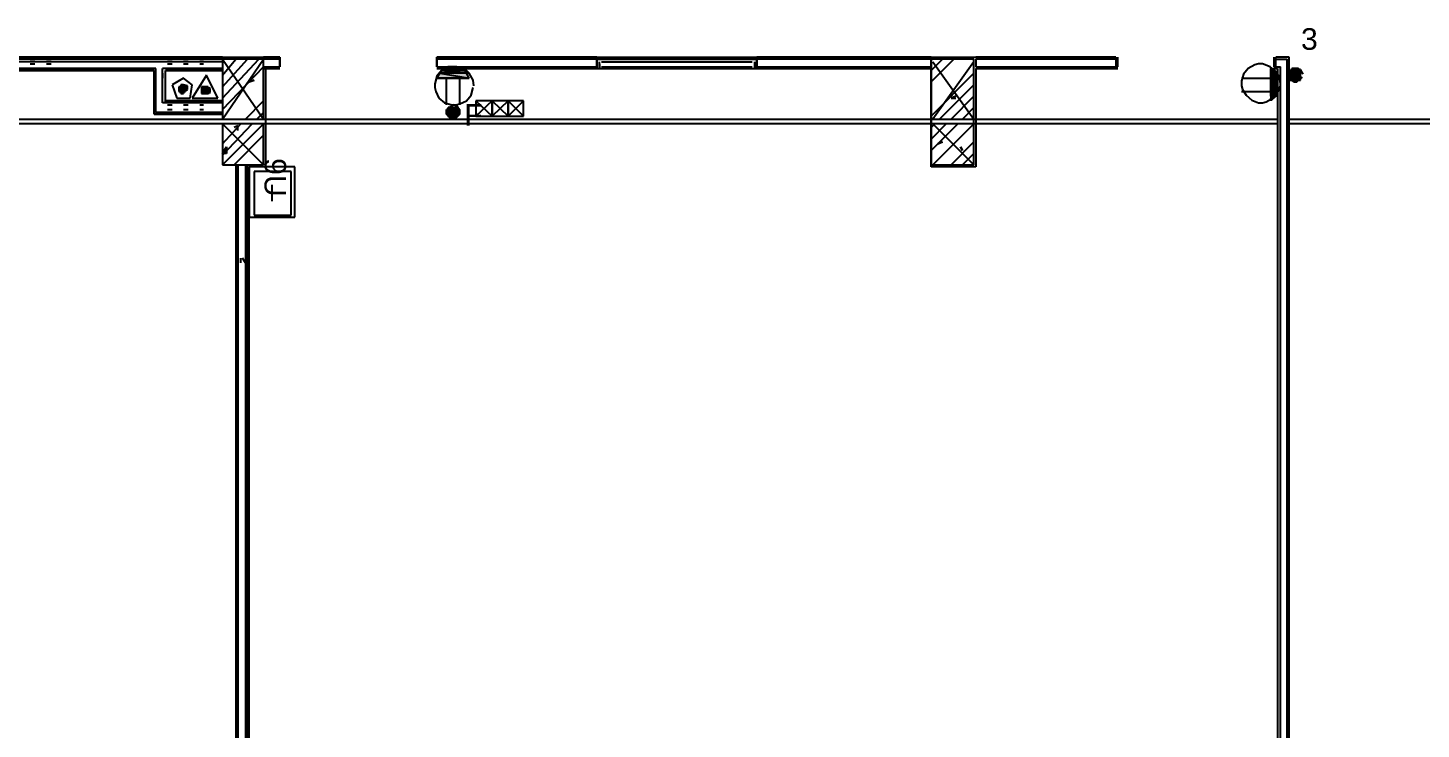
# Model space of a CAD drawing. Header units: millimetres. Extents: x 5 to 415, y 48 to 251.
# Drawn here: x 34.92 to 60.73, y 91.03 to 104.01 of the extents above; entities that cross this region are included whole.
import ezdxf

# ---------------------------------------------------------------- set-up
doc = ezdxf.new("R2010")
doc.units = ezdxf.units.MM
for name, color, linetype in [('H', 7, 'Continuous'), ('P', 7, 'Continuous'), ('T', 7, 'Continuous')]:
    doc.layers.add(name, color=color, linetype=linetype)

msp = doc.modelspace()

# ---------------------------------------------------------------- hatches: boundary and pattern name
at = {"layer": 'H', "linetype": 'Continuous'}
for points in [[(42.633, 103.205), (42.721, 103.258), (42.88, 103.258), (42.968, 103.205), (42.633, 103.205)], [(57.961, 103.205), (57.961, 103.258), (57.997, 103.205), (57.961, 103.205)], [(58.332, 103.205), (58.332, 103.258), (58.455, 103.258), (58.455, 103.205), (58.332, 103.205)], [(42.51, 103.082), (42.545, 103.17), (43.057, 103.17), (43.092, 103.082), (42.51, 103.082)], [(42.545, 103.17), (42.58, 103.205), (43.004, 103.205), (43.057, 103.17), (42.545, 103.17)], [(57.961, 103.17), (57.961, 103.205), (57.997, 103.205), (58.032, 103.17), (57.961, 103.17)], [(57.961, 103.082), (57.961, 103.17), (58.032, 103.17), (58.085, 103.082), (57.961, 103.082)], [(57.961, 103.046), (57.961, 103.082), (58.085, 103.082), (58.085, 103.046), (57.961, 103.046)], [(57.961, 102.993), (57.961, 103.046), (58.085, 103.046), (58.085, 102.993), (57.961, 102.993)], [(57.961, 102.923), (57.961, 102.993), (58.085, 102.993), (58.085, 102.923), (57.961, 102.923)], [(58.297, 103.17), (58.297, 103.205), (58.508, 103.205), (58.508, 103.17), (58.297, 103.17)], [(58.297, 103.135), (58.297, 103.17), (58.508, 103.17), (58.508, 103.135), (58.297, 103.135)], [(58.297, 103.082), (58.297, 103.135), (58.508, 103.135), (58.508, 103.082), (58.297, 103.082)], [(58.297, 103.046), (58.297, 103.082), (58.508, 103.082), (58.508, 103.046), (58.297, 103.046)], [(58.385, 102.993), (58.332, 103.046), (58.455, 103.046), (58.42, 102.993), (58.385, 102.993)], [(37.712, 102.87), (37.712, 102.923), (37.853, 102.923), (37.853, 102.87), (37.712, 102.87)], [(37.712, 102.835), (37.712, 102.87), (37.853, 102.87), (37.853, 102.835), (37.712, 102.835)], [(37.765, 102.923), (37.765, 102.958), (37.8, 102.958), (37.853, 102.923), (37.765, 102.923)], [(37.765, 102.782), (37.765, 102.835), (37.8, 102.835), (37.8, 102.782), (37.765, 102.782)], [(38.135, 102.87), (38.135, 102.923), (38.276, 102.923), (38.276, 102.87), (38.135, 102.87)], [(38.135, 102.835), (38.135, 102.87), (38.276, 102.87), (38.276, 102.835), (38.135, 102.835)], [(38.135, 102.782), (38.135, 102.835), (38.276, 102.835), (38.276, 102.782), (38.135, 102.782)], [(57.961, 102.87), (57.961, 102.923), (58.085, 102.923), (58.085, 102.87), (57.961, 102.87)], [(57.961, 102.782), (57.961, 102.87), (58.085, 102.87), (58.085, 102.782), (57.961, 102.782)], [(57.961, 102.747), (57.961, 102.782), (58.085, 102.782), (58.032, 102.747), (57.961, 102.747)], [(57.961, 102.658), (57.961, 102.747), (57.997, 102.694), (57.961, 102.658)], [(57.997, 102.694), (57.961, 102.747), (58.032, 102.747), (57.997, 102.694)], [(42.668, 102.447), (42.668, 102.482), (42.933, 102.482), (42.933, 102.447), (42.668, 102.447)], [(42.721, 102.482), (42.721, 102.535), (42.88, 102.535), (42.88, 102.482), (42.721, 102.482)], [(42.668, 102.411), (42.668, 102.447), (42.933, 102.447), (42.933, 102.411), (42.668, 102.411)], [(42.721, 102.358), (42.668, 102.411), (42.933, 102.411), (42.88, 102.358), (42.721, 102.358)], [(42.757, 102.323), (42.721, 102.358), (42.88, 102.358), (42.845, 102.323), (42.757, 102.323)]]:
    msp.add_hatch(color=256, dxfattribs=at).paths.add_polyline_path(points)

# ---------------------------------------------------------------- linework, layer by layer
at = {"layer": 'P'}
for points in [[(38.523, 103.47), (29.669, 103.47)], [(38.523, 103.434), (29.669, 103.434)], [(38.523, 103.382), (29.669, 103.382)], [(37.289, 103.258), (29.669, 103.258)], [(34.96, 103.434), (35.048, 103.434)], [(34.96, 103.346), (35.048, 103.346)], [(34.96, 103.258), (35.048, 103.258)], [(35.26, 103.434), (35.348, 103.434)], [(35.26, 103.346), (35.348, 103.346)], [(35.26, 103.258), (35.348, 103.258)], [(37.289, 102.447), (37.289, 103.258)], [(38.523, 103.258), (37.412, 103.258)], [(37.412, 102.623), (37.412, 103.258)], [(37.5, 103.434), (37.588, 103.434)], [(37.5, 103.346), (37.588, 103.346)], [(37.5, 103.258), (37.588, 103.258)], [(37.8, 103.434), (37.888, 103.434)], [(37.8, 103.346), (37.888, 103.346)], [(37.8, 103.258), (37.888, 103.258)], [(38.1, 103.434), (38.171, 103.434)], [(38.1, 103.346), (38.171, 103.346)], [(38.1, 103.258), (38.171, 103.258)], [(38.523, 103.47), (39.282, 103.47)], [(38.523, 103.434), (39.282, 102.323)], [(38.523, 102.323), (39.282, 103.434)], [(38.523, 103.135), (38.77, 103.434)], [(38.523, 102.923), (38.982, 103.434)], [(38.523, 102.711), (39.194, 103.434)], [(39.282, 103.434), (38.523, 103.434)], [(38.523, 103.434), (38.523, 102.323)], [(38.523, 102.5), (39.282, 103.293)], [(39.582, 103.47), (39.282, 103.47)], [(39.282, 102.323), (39.282, 103.434)], [(39.582, 103.434), (39.282, 103.434)], [(39.282, 103.293), (39.582, 103.293)], [(39.282, 103.258), (39.582, 103.258)], [(39.317, 103.258), (39.317, 102.288)], [(39.582, 103.47), (39.582, 103.293)], [(39.582, 103.293), (39.582, 103.47)], [(45.455, 103.47), (42.492, 103.47)], [(42.492, 103.47), (42.492, 103.293)], [(42.492, 103.293), (42.492, 103.47)], [(45.455, 103.434), (42.492, 103.434)], [(42.492, 103.293), (45.455, 103.293)], [(42.492, 103.258), (45.455, 103.258)], [(42.598, 103.24), (42.527, 103.17)], [(42.704, 103.293), (42.58, 103.223)], [(42.704, 103.293), (42.58, 103.223)], [(42.686, 103.276), (42.598, 103.24)], [(42.616, 103.223), (42.704, 103.258)], [(42.774, 103.293), (42.686, 103.276)], [(42.774, 103.293), (42.704, 103.293)], [(42.774, 103.293), (42.704, 103.293)], [(42.88, 103.258), (42.704, 103.258)], [(42.704, 103.258), (42.757, 103.258)], [(42.88, 103.258), (42.704, 103.258)], [(42.704, 103.258), (42.968, 103.223)], [(42.704, 103.258), (42.968, 103.223)], [(42.827, 103.258), (42.757, 103.258)], [(42.757, 103.258), (42.88, 103.258)], [(42.757, 103.258), (42.88, 103.258)], [(42.845, 103.293), (42.774, 103.293)], [(42.845, 103.293), (42.774, 103.293)], [(42.863, 103.293), (42.774, 103.293)], [(42.88, 103.258), (42.827, 103.258)], [(42.986, 103.258), (42.845, 103.293)], [(42.986, 103.258), (42.845, 103.293)], [(42.951, 103.276), (42.863, 103.293)], [(42.968, 103.223), (42.88, 103.258)], [(43.021, 103.24), (42.951, 103.276)], [(43.092, 103.17), (42.986, 103.258)], [(43.092, 103.17), (42.986, 103.258)], [(43.109, 103.135), (43.021, 103.24)], [(45.455, 103.47), (48.419, 103.47)], [(45.455, 103.293), (45.455, 103.434)], [(48.419, 103.434), (45.455, 103.434)], [(48.419, 103.434), (45.455, 103.434)], [(45.455, 103.434), (45.455, 103.258)], [(45.455, 103.434), (48.419, 103.434)], [(45.455, 103.382), (45.455, 103.258)], [(45.455, 103.258), (45.455, 103.382)], [(45.455, 103.258), (48.419, 103.258)], [(45.508, 103.258), (45.508, 103.382)], [(45.508, 103.258), (45.508, 103.382)], [(45.508, 103.346), (45.508, 103.258)], [(45.544, 103.382), (48.331, 103.382)], [(45.544, 103.293), (48.331, 103.293)], [(45.544, 103.293), (48.331, 103.293)], [(45.544, 103.293), (48.331, 103.293)], [(45.544, 103.293), (48.331, 103.293)], [(45.544, 103.293), (48.331, 103.293)], [(45.544, 103.258), (48.331, 103.258)], [(45.544, 103.258), (48.331, 103.258)], [(48.383, 103.258), (48.383, 103.382)], [(48.383, 103.346), (48.383, 103.258)], [(51.647, 103.47), (48.419, 103.47)], [(48.419, 103.434), (48.419, 103.293)], [(51.647, 103.434), (48.419, 103.434)], [(48.419, 103.258), (48.419, 103.434)], [(48.419, 103.258), (48.419, 103.382)], [(48.419, 103.382), (48.419, 103.258)], [(48.419, 103.293), (51.647, 103.293)], [(48.419, 103.258), (51.647, 103.258)], [(51.647, 103.47), (52.476, 103.47)], [(51.647, 103.223), (51.858, 103.434)], [(51.647, 103.011), (52.07, 103.434)], [(52.44, 103.434), (51.647, 103.434)], [(51.647, 103.434), (51.647, 102.323)], [(51.647, 103.293), (51.647, 103.434)], [(51.647, 101.441), (51.647, 103.258)], [(51.682, 103.382), (52.44, 102.323)], [(52.44, 103.382), (51.682, 102.323)], [(52.44, 102.323), (52.44, 103.434)], [(55.069, 103.47), (52.476, 103.47)], [(52.476, 103.434), (52.476, 103.293)], [(55.069, 103.434), (52.476, 103.434)], [(52.476, 103.293), (55.104, 103.293)], [(52.476, 103.258), (52.476, 101.441)], [(52.476, 103.258), (55.104, 103.258)], [(55.069, 103.47), (55.069, 103.293)], [(55.104, 103.293), (55.104, 103.47)], [(57.52, 103.258), (57.432, 103.152)], [(57.52, 103.258), (57.432, 103.152)], [(57.644, 103.329), (57.52, 103.258)], [(57.644, 103.329), (57.52, 103.258)], [(57.714, 103.346), (57.644, 103.329)], [(57.714, 103.346), (57.644, 103.329)], [(57.785, 103.346), (57.714, 103.346)], [(57.785, 103.346), (57.714, 103.346)], [(57.926, 103.293), (57.785, 103.346)], [(57.926, 103.293), (57.785, 103.346)], [(58.032, 103.205), (57.926, 103.293)], [(58.032, 103.205), (57.926, 103.293)], [(57.944, 103.258), (57.944, 103.223)], [(57.944, 103.223), (57.944, 103.258)], [(57.944, 103.258), (57.944, 102.658)], [(58.05, 103.188), (57.979, 103.258)], [(57.997, 103.47), (57.997, 103.293)], [(57.997, 103.293), (58.12, 103.293)], [(57.997, 103.258), (58.067, 103.258)], [(58.279, 103.47), (58.032, 103.47)], [(58.032, 103.293), (58.032, 103.47)], [(58.032, 103.434), (58.244, 103.434)], [(58.067, 103.258), (58.067, 87.136)], [(58.12, 87.136), (58.12, 103.293)], [(58.244, 87.136), (58.244, 103.434)], [(58.279, 87.136), (58.279, 103.47)], [(58.455, 103.258), (58.332, 103.258)], [(58.332, 103.258), (58.367, 103.258)], [(58.455, 103.258), (58.332, 103.258)], [(58.332, 103.258), (58.455, 103.223)], [(58.332, 103.258), (58.455, 103.223)], [(58.332, 103.223), (58.332, 103.258)], [(58.402, 103.258), (58.349, 103.205)], [(58.367, 103.258), (58.42, 103.258)], [(58.42, 103.258), (58.367, 103.258)], [(58.42, 103.258), (58.367, 103.258)], [(58.367, 103.258), (58.42, 103.258)], [(58.367, 103.258), (58.455, 103.258)], [(58.491, 103.24), (58.402, 103.258)], [(58.42, 103.258), (58.455, 103.258)], [(58.455, 103.258), (58.42, 103.258)], [(58.455, 103.223), (58.455, 103.258)], [(58.543, 103.152), (58.491, 103.24)], [(29.669, 103.223), (37.253, 103.223)], [(37.253, 103.223), (29.669, 103.223)], [(37.253, 103.223), (37.253, 102.411)], [(37.253, 102.411), (37.253, 103.223)], [(37.412, 103.17), (37.412, 103.082)], [(37.465, 103.223), (38.523, 103.223)], [(38.523, 103.223), (37.465, 103.223)], [(37.465, 102.658), (37.465, 103.223)], [(37.465, 102.623), (37.465, 103.223)], [(37.8, 103.082), (37.588, 102.958)], [(37.959, 102.958), (37.8, 103.082)], [(38.223, 103.135), (37.959, 102.711)], [(38.435, 102.711), (38.223, 103.135)], [(39.105, 103.046), (39.017, 103.011)], [(39.017, 103.011), (39.105, 103.046)], [(42.492, 103.117), (42.457, 102.976)], [(42.492, 103.117), (42.457, 102.976)], [(42.58, 103.223), (42.492, 103.117)], [(42.58, 103.223), (42.492, 103.117)], [(42.492, 103.082), (42.545, 103.17)], [(43.092, 103.082), (42.492, 103.082)], [(42.492, 103.082), (43.092, 103.082)], [(42.545, 103.17), (42.58, 103.223)], [(43.039, 103.17), (42.545, 103.17)], [(43.039, 103.17), (42.545, 103.17)], [(42.545, 103.17), (43.092, 103.082)], [(42.545, 103.17), (43.092, 103.082)], [(43.004, 103.223), (42.58, 103.223)], [(42.58, 103.223), (42.616, 103.223)], [(43.004, 103.223), (42.58, 103.223)], [(42.58, 103.223), (43.039, 103.17)], [(42.58, 103.223), (43.039, 103.17)], [(42.968, 103.223), (42.616, 103.223)], [(42.968, 103.223), (42.616, 103.223)], [(42.616, 103.223), (43.004, 103.223)], [(42.616, 103.223), (43.004, 103.223)], [(42.668, 102.588), (42.668, 103.082)], [(42.915, 102.588), (42.915, 103.082)], [(43.004, 103.223), (42.968, 103.223)], [(43.039, 103.17), (43.004, 103.223)], [(43.092, 103.082), (43.039, 103.17)], [(43.162, 103.046), (43.092, 103.17)], [(43.162, 103.046), (43.092, 103.17)], [(43.18, 102.941), (43.162, 103.046)], [(43.18, 102.941), (43.162, 103.046)], [(51.647, 102.376), (52.44, 103.17)], [(57.432, 103.152), (57.397, 103.029)], [(57.432, 103.152), (57.397, 103.029)], [(57.397, 103.082), (57.944, 103.082)], [(57.397, 103.029), (57.397, 102.941)], [(57.397, 103.029), (57.397, 102.941)], [(57.944, 103.223), (58.032, 103.17)], [(57.944, 103.17), (57.944, 103.223)], [(58.032, 103.17), (57.944, 103.17)], [(58.032, 103.17), (57.944, 103.17)], [(57.944, 103.17), (58.067, 103.082)], [(57.944, 103.17), (58.067, 103.082)], [(57.944, 103.082), (57.944, 103.17)], [(58.067, 103.082), (57.944, 103.082)], [(58.067, 103.082), (57.944, 103.082)], [(57.944, 103.082), (58.067, 103.046)], [(57.944, 103.082), (58.067, 103.046)], [(57.944, 103.046), (57.944, 103.082)], [(58.067, 103.046), (57.944, 103.046)], [(58.067, 103.046), (57.944, 103.046)], [(57.944, 103.046), (58.067, 103.011)], [(57.944, 103.046), (58.067, 103.011)], [(57.944, 103.011), (57.944, 103.046)], [(58.067, 103.011), (57.944, 103.011)], [(58.067, 103.011), (57.944, 103.011)], [(57.944, 103.011), (58.067, 102.923)], [(57.944, 103.011), (58.067, 102.923)], [(57.944, 102.923), (57.944, 103.011)], [(57.997, 103.223), (58.032, 103.17)], [(58.032, 103.17), (57.997, 103.223)], [(58.103, 103.099), (58.032, 103.205)], [(58.103, 103.099), (58.032, 103.205)], [(58.067, 103.082), (58.032, 103.17)], [(58.085, 103.117), (58.05, 103.188)], [(58.067, 103.046), (58.067, 103.082)], [(58.067, 103.011), (58.067, 103.046)], [(58.067, 102.923), (58.067, 103.011)], [(58.12, 103.029), (58.085, 103.117)], [(58.12, 102.976), (58.103, 103.099)], [(58.12, 102.976), (58.103, 103.099)], [(58.12, 102.941), (58.12, 103.029)], [(58.491, 103.223), (58.279, 103.223)], [(58.279, 103.223), (58.332, 103.223)], [(58.491, 103.223), (58.279, 103.223)], [(58.279, 103.223), (58.491, 103.223)], [(58.279, 103.223), (58.491, 103.223)], [(58.491, 103.223), (58.279, 103.223)], [(58.491, 103.223), (58.279, 103.223)], [(58.279, 103.223), (58.491, 103.17)], [(58.279, 103.223), (58.491, 103.17)], [(58.279, 103.17), (58.279, 103.223)], [(58.491, 103.17), (58.279, 103.17)], [(58.491, 103.17), (58.279, 103.17)], [(58.279, 103.17), (58.491, 103.17)], [(58.279, 103.17), (58.491, 103.17)], [(58.491, 103.17), (58.279, 103.17)], [(58.491, 103.17), (58.279, 103.17)], [(58.279, 103.17), (58.491, 103.135)], [(58.279, 103.17), (58.491, 103.135)], [(58.279, 103.135), (58.279, 103.17)], [(58.491, 103.135), (58.279, 103.135)], [(58.491, 103.135), (58.279, 103.135)], [(58.279, 103.135), (58.491, 103.135)], [(58.279, 103.135), (58.491, 103.135)], [(58.491, 103.135), (58.279, 103.135)], [(58.491, 103.135), (58.279, 103.135)], [(58.279, 103.135), (58.491, 103.082)], [(58.279, 103.135), (58.491, 103.082)], [(58.279, 103.082), (58.279, 103.135)], [(58.491, 103.082), (58.279, 103.082)], [(58.491, 103.082), (58.279, 103.082)], [(58.279, 103.082), (58.491, 103.082)], [(58.279, 103.082), (58.491, 103.082)], [(58.491, 103.082), (58.279, 103.082)], [(58.491, 103.082), (58.279, 103.082)], [(58.279, 103.082), (58.491, 103.046)], [(58.279, 103.082), (58.491, 103.046)], [(58.279, 103.046), (58.279, 103.082)], [(58.491, 103.046), (58.279, 103.046)], [(58.491, 103.046), (58.279, 103.046)], [(58.279, 103.046), (58.455, 103.046)], [(58.279, 103.046), (58.455, 103.046)], [(58.332, 103.046), (58.279, 103.046)], [(58.455, 103.223), (58.332, 103.223)], [(58.455, 103.223), (58.332, 103.223)], [(58.332, 103.223), (58.491, 103.223)], [(58.332, 103.223), (58.491, 103.223)], [(58.349, 103.205), (58.332, 103.135)], [(58.332, 103.135), (58.367, 103.064)], [(58.455, 103.046), (58.332, 103.046)], [(58.455, 103.046), (58.332, 103.046)], [(58.332, 103.046), (58.455, 103.046)], [(58.332, 103.046), (58.455, 103.046)], [(58.455, 103.046), (58.332, 103.046)], [(58.455, 103.046), (58.332, 103.046)], [(58.332, 103.046), (58.42, 103.011)], [(58.332, 103.046), (58.42, 103.011)], [(58.367, 103.011), (58.332, 103.046)], [(58.367, 103.064), (58.455, 103.046)], [(58.42, 103.011), (58.367, 103.011)], [(58.367, 103.011), (58.42, 103.011)], [(58.42, 103.011), (58.367, 103.011)], [(58.42, 103.011), (58.455, 103.046)], [(58.42, 103.011), (58.42, 103.011)], [(58.42, 103.011), (58.42, 103.011)], [(58.491, 103.223), (58.455, 103.223)], [(58.455, 103.046), (58.526, 103.099)], [(58.455, 103.046), (58.491, 103.046)], [(58.455, 103.046), (58.455, 103.046)], [(58.455, 103.046), (58.455, 103.046)], [(58.491, 103.223), (58.491, 103.223)], [(58.491, 103.223), (58.491, 103.223)], [(58.491, 103.17), (58.491, 103.223)], [(58.491, 103.17), (58.491, 103.17)], [(58.491, 103.17), (58.491, 103.17)], [(58.491, 103.135), (58.491, 103.17)], [(58.491, 103.135), (58.491, 103.135)], [(58.491, 103.135), (58.491, 103.135)], [(58.491, 103.082), (58.491, 103.135)], [(58.491, 103.082), (58.491, 103.082)], [(58.491, 103.082), (58.491, 103.082)], [(58.491, 103.046), (58.491, 103.082)], [(37.588, 102.958), (37.677, 102.711)], [(37.835, 102.87), (37.712, 102.923)], [(37.712, 102.923), (37.712, 102.87)], [(37.835, 102.87), (37.712, 102.923)], [(37.712, 102.923), (37.835, 102.923)], [(37.712, 102.923), (37.835, 102.923)], [(37.835, 102.923), (37.712, 102.923)], [(37.712, 102.923), (37.712, 102.923)], [(37.835, 102.923), (37.712, 102.923)], [(37.712, 102.923), (37.712, 102.923)], [(37.712, 102.923), (37.835, 102.923)], [(37.712, 102.923), (37.835, 102.923)], [(37.835, 102.923), (37.712, 102.923)], [(37.712, 102.923), (37.835, 102.923)], [(37.835, 102.923), (37.712, 102.923)], [(37.712, 102.923), (37.712, 102.923)], [(37.835, 102.923), (37.712, 102.923)], [(37.712, 102.923), (37.747, 102.923)], [(37.835, 102.835), (37.712, 102.87)], [(37.712, 102.87), (37.712, 102.835)], [(37.835, 102.835), (37.712, 102.87)], [(37.712, 102.87), (37.835, 102.87)], [(37.712, 102.87), (37.835, 102.87)], [(37.835, 102.87), (37.712, 102.87)], [(37.712, 102.87), (37.712, 102.87)], [(37.835, 102.87), (37.712, 102.87)], [(37.712, 102.87), (37.712, 102.87)], [(37.712, 102.87), (37.835, 102.87)], [(37.712, 102.87), (37.835, 102.87)], [(37.835, 102.87), (37.712, 102.87)], [(37.712, 102.87), (37.835, 102.87)], [(37.835, 102.87), (37.712, 102.87)], [(37.712, 102.87), (37.712, 102.87)], [(37.712, 102.87), (37.835, 102.87)], [(37.835, 102.835), (37.712, 102.835)], [(37.712, 102.835), (37.712, 102.835)], [(37.712, 102.835), (37.835, 102.835)], [(37.712, 102.835), (37.835, 102.835)], [(37.835, 102.835), (37.712, 102.835)], [(37.712, 102.835), (37.835, 102.835)], [(37.835, 102.835), (37.712, 102.835)], [(37.712, 102.835), (37.712, 102.835)], [(37.835, 102.835), (37.712, 102.835)], [(37.712, 102.835), (37.712, 102.835)], [(37.712, 102.835), (37.835, 102.835)], [(37.712, 102.835), (37.835, 102.835)], [(37.835, 102.835), (37.712, 102.835)], [(37.712, 102.835), (37.835, 102.835)], [(37.747, 102.835), (37.712, 102.835)], [(37.712, 102.835), (37.835, 102.835)], [(37.8, 102.958), (37.747, 102.905)], [(37.835, 102.923), (37.747, 102.958)], [(37.747, 102.958), (37.747, 102.923)], [(37.835, 102.923), (37.747, 102.958)], [(37.747, 102.958), (37.8, 102.958)], [(37.747, 102.958), (37.747, 102.958)], [(37.747, 102.958), (37.747, 102.958)], [(37.8, 102.958), (37.747, 102.958)], [(37.747, 102.958), (37.8, 102.958)], [(37.747, 102.958), (37.8, 102.958)], [(37.8, 102.958), (37.747, 102.958)], [(37.747, 102.958), (37.747, 102.958)], [(37.747, 102.958), (37.747, 102.958)], [(37.747, 102.923), (37.835, 102.923)], [(37.835, 102.923), (37.747, 102.923)], [(37.747, 102.923), (37.835, 102.923)], [(37.747, 102.923), (37.835, 102.923)], [(37.747, 102.905), (37.8, 102.835)], [(37.747, 102.799), (37.747, 102.835)], [(37.747, 102.835), (37.747, 102.799)], [(37.747, 102.835), (37.835, 102.835)], [(37.835, 102.835), (37.747, 102.835)], [(37.8, 102.835), (37.747, 102.835)], [(37.747, 102.835), (37.8, 102.835)], [(37.835, 102.835), (37.747, 102.835)], [(37.8, 102.799), (37.747, 102.799)], [(37.747, 102.799), (37.8, 102.799)], [(37.747, 102.799), (37.8, 102.799)], [(37.8, 102.799), (37.747, 102.799)], [(37.871, 102.941), (37.8, 102.958)], [(37.8, 102.958), (37.835, 102.923)], [(37.8, 102.835), (37.871, 102.87)], [(37.8, 102.799), (37.8, 102.835)], [(37.8, 102.835), (37.8, 102.799)], [(37.835, 102.923), (37.835, 102.87)], [(37.835, 102.87), (37.835, 102.835)], [(37.871, 102.87), (37.871, 102.941)], [(37.924, 102.711), (37.959, 102.958)], [(38.259, 102.87), (38.135, 102.923)], [(38.135, 102.923), (38.135, 102.87)], [(38.259, 102.87), (38.135, 102.923)], [(38.135, 102.923), (38.259, 102.923)], [(38.135, 102.923), (38.259, 102.923)], [(38.171, 102.923), (38.135, 102.923)], [(38.259, 102.835), (38.135, 102.87)], [(38.135, 102.87), (38.135, 102.835)], [(38.259, 102.835), (38.135, 102.87)], [(38.135, 102.87), (38.259, 102.87)], [(38.135, 102.87), (38.259, 102.87)], [(38.259, 102.87), (38.135, 102.87)], [(38.135, 102.87), (38.135, 102.87)], [(38.259, 102.87), (38.135, 102.87)], [(38.135, 102.87), (38.135, 102.87)], [(38.135, 102.87), (38.259, 102.87)], [(38.135, 102.87), (38.259, 102.87)], [(38.259, 102.87), (38.135, 102.87)], [(38.135, 102.87), (38.259, 102.87)], [(38.259, 102.87), (38.135, 102.87)], [(38.135, 102.87), (38.135, 102.87)], [(38.259, 102.87), (38.135, 102.87)], [(38.135, 102.87), (38.135, 102.87)], [(38.135, 102.87), (38.259, 102.87)], [(38.135, 102.87), (38.259, 102.87)], [(38.259, 102.87), (38.135, 102.87)], [(38.135, 102.87), (38.259, 102.87)], [(38.259, 102.799), (38.135, 102.835)], [(38.135, 102.835), (38.135, 102.799)], [(38.259, 102.799), (38.135, 102.835)], [(38.135, 102.835), (38.259, 102.835)], [(38.135, 102.835), (38.259, 102.835)], [(38.259, 102.835), (38.135, 102.835)], [(38.135, 102.835), (38.135, 102.835)], [(38.259, 102.835), (38.135, 102.835)], [(38.135, 102.835), (38.135, 102.835)], [(38.135, 102.835), (38.259, 102.835)], [(38.135, 102.835), (38.259, 102.835)], [(38.259, 102.835), (38.135, 102.835)], [(38.135, 102.835), (38.259, 102.835)], [(38.259, 102.835), (38.135, 102.835)], [(38.135, 102.835), (38.135, 102.835)], [(38.135, 102.835), (38.259, 102.835)], [(38.171, 102.799), (38.135, 102.799)], [(38.135, 102.799), (38.171, 102.799)], [(38.223, 102.799), (38.135, 102.799)], [(38.135, 102.799), (38.259, 102.799)], [(38.135, 102.799), (38.259, 102.799)], [(38.259, 102.799), (38.135, 102.799)], [(38.135, 102.799), (38.135, 102.799)], [(38.259, 102.799), (38.135, 102.799)], [(38.135, 102.799), (38.135, 102.799)], [(38.135, 102.799), (38.259, 102.799)], [(38.135, 102.799), (38.259, 102.799)], [(38.259, 102.799), (38.135, 102.799)], [(38.135, 102.799), (38.259, 102.799)], [(38.259, 102.799), (38.135, 102.799)], [(38.135, 102.799), (38.135, 102.799)], [(38.135, 102.799), (38.259, 102.799)], [(38.223, 102.923), (38.171, 102.852)], [(38.259, 102.923), (38.171, 102.923)], [(38.259, 102.923), (38.171, 102.923)], [(38.171, 102.923), (38.223, 102.923)], [(38.171, 102.923), (38.171, 102.923)], [(38.171, 102.923), (38.171, 102.923)], [(38.223, 102.923), (38.171, 102.923)], [(38.171, 102.923), (38.223, 102.923)], [(38.171, 102.923), (38.223, 102.923)], [(38.223, 102.923), (38.171, 102.923)], [(38.171, 102.923), (38.171, 102.923)], [(38.171, 102.923), (38.171, 102.923)], [(38.171, 102.852), (38.223, 102.799)], [(38.223, 102.799), (38.171, 102.799)], [(38.171, 102.799), (38.223, 102.799)], [(38.171, 102.799), (38.223, 102.799)], [(38.223, 102.799), (38.171, 102.799)], [(38.171, 102.799), (38.171, 102.799)], [(38.171, 102.799), (38.171, 102.799)], [(38.223, 102.799), (38.171, 102.799)], [(38.171, 102.799), (38.223, 102.799)], [(38.294, 102.888), (38.223, 102.923)], [(38.223, 102.923), (38.259, 102.923)], [(38.223, 102.799), (38.294, 102.817)], [(38.259, 102.799), (38.223, 102.799)], [(38.259, 102.923), (38.259, 102.87)], [(38.259, 102.87), (38.259, 102.835)], [(38.259, 102.835), (38.259, 102.799)], [(38.294, 102.817), (38.294, 102.888)], [(42.457, 102.976), (42.457, 102.905)], [(42.457, 102.976), (42.457, 102.905)], [(42.457, 102.905), (42.474, 102.835)], [(42.457, 102.905), (42.474, 102.835)], [(42.474, 102.835), (42.527, 102.711)], [(42.474, 102.835), (42.527, 102.711)], [(43.039, 102.658), (43.127, 102.764)], [(43.039, 102.658), (43.127, 102.764)], [(43.127, 102.764), (43.162, 102.905)], [(43.127, 102.764), (43.162, 102.905)], [(51.805, 102.323), (52.44, 102.958)], [(52.017, 102.323), (52.44, 102.747)], [(52.105, 102.747), (52.017, 102.711)], [(57.397, 102.941), (57.415, 102.87)], [(57.397, 102.941), (57.415, 102.87)], [(57.397, 102.835), (57.944, 102.835)], [(57.415, 102.87), (57.485, 102.764)], [(57.415, 102.87), (57.485, 102.764)], [(57.485, 102.764), (57.591, 102.676)], [(57.485, 102.764), (57.591, 102.676)], [(58.067, 102.923), (57.944, 102.923)], [(58.067, 102.923), (57.944, 102.923)], [(57.944, 102.923), (58.067, 102.87)], [(57.944, 102.923), (58.067, 102.87)], [(57.944, 102.87), (57.944, 102.923)], [(58.067, 102.87), (57.944, 102.87)], [(58.067, 102.87), (57.944, 102.87)], [(57.944, 102.87), (58.067, 102.799)], [(57.944, 102.87), (58.067, 102.799)], [(57.944, 102.799), (57.944, 102.87)], [(58.067, 102.799), (57.944, 102.799)], [(58.067, 102.799), (57.944, 102.799)], [(57.944, 102.799), (58.032, 102.747)], [(57.944, 102.799), (58.032, 102.747)], [(57.944, 102.747), (57.944, 102.799)], [(57.944, 102.676), (58.05, 102.782)], [(58.032, 102.747), (57.944, 102.747)], [(57.944, 102.747), (57.997, 102.711)], [(57.997, 102.711), (57.944, 102.747)], [(57.944, 102.747), (58.032, 102.747)], [(57.997, 102.711), (57.944, 102.747)], [(57.979, 102.711), (58.067, 102.817)], [(57.979, 102.711), (58.067, 102.817)], [(58.032, 102.747), (57.997, 102.711)], [(58.032, 102.747), (58.067, 102.799)], [(58.05, 102.782), (58.085, 102.852)], [(58.067, 102.817), (58.12, 102.941)], [(58.067, 102.817), (58.12, 102.941)], [(58.067, 102.87), (58.067, 102.923)], [(58.067, 102.799), (58.067, 102.87)], [(58.085, 102.852), (58.12, 102.941)], [(38.523, 102.623), (37.412, 102.623)], [(38.523, 102.658), (37.465, 102.658)], [(38.523, 102.623), (37.465, 102.623)], [(37.5, 102.588), (37.588, 102.588)], [(37.5, 102.5), (37.588, 102.5)], [(37.677, 102.711), (37.924, 102.711)], [(37.8, 102.588), (37.888, 102.588)], [(37.8, 102.5), (37.888, 102.5)], [(37.959, 102.711), (38.435, 102.711)], [(38.1, 102.588), (38.171, 102.588)], [(38.1, 102.5), (38.171, 102.5)], [(38.947, 102.323), (39.282, 102.658)], [(42.527, 102.711), (42.633, 102.623)], [(42.527, 102.711), (42.633, 102.623)], [(42.633, 102.623), (42.774, 102.588)], [(42.633, 102.623), (42.774, 102.588)], [(42.915, 102.5), (42.668, 102.5)], [(42.668, 102.5), (42.704, 102.5)], [(42.915, 102.5), (42.668, 102.5)], [(42.668, 102.5), (42.915, 102.447)], [(42.668, 102.5), (42.915, 102.447)], [(42.668, 102.447), (42.668, 102.5)], [(42.721, 102.535), (42.704, 102.447)], [(42.88, 102.535), (42.704, 102.535)], [(42.704, 102.535), (42.757, 102.535)], [(42.88, 102.535), (42.704, 102.535)], [(42.704, 102.535), (42.88, 102.535)], [(42.704, 102.535), (42.88, 102.535)], [(42.88, 102.535), (42.704, 102.535)], [(42.88, 102.535), (42.704, 102.535)], [(42.704, 102.535), (42.88, 102.5)], [(42.704, 102.535), (42.88, 102.5)], [(42.704, 102.5), (42.704, 102.535)], [(42.88, 102.5), (42.704, 102.5)], [(42.88, 102.5), (42.704, 102.5)], [(42.704, 102.5), (42.915, 102.5)], [(42.704, 102.5), (42.915, 102.5)], [(42.792, 102.588), (42.721, 102.535)], [(42.792, 102.535), (42.757, 102.535)], [(42.757, 102.535), (42.792, 102.535)], [(42.827, 102.535), (42.757, 102.535)], [(42.757, 102.535), (42.827, 102.535)], [(42.757, 102.535), (42.827, 102.535)], [(42.827, 102.535), (42.757, 102.535)], [(42.827, 102.535), (42.757, 102.535)], [(42.757, 102.535), (42.88, 102.535)], [(42.757, 102.535), (42.88, 102.535)], [(42.774, 102.588), (42.845, 102.588)], [(42.774, 102.588), (42.845, 102.588)], [(42.863, 102.57), (42.792, 102.588)], [(42.827, 102.535), (42.827, 102.535)], [(42.827, 102.535), (42.827, 102.535)], [(42.827, 102.535), (42.827, 102.535)], [(42.827, 102.535), (42.827, 102.535)], [(42.88, 102.535), (42.827, 102.535)], [(42.845, 102.588), (42.915, 102.605)], [(42.845, 102.588), (42.915, 102.605)], [(42.915, 102.482), (42.863, 102.57)], [(42.88, 102.535), (42.88, 102.535)], [(42.88, 102.535), (42.88, 102.535)], [(42.88, 102.5), (42.88, 102.535)], [(42.915, 102.5), (42.88, 102.5)], [(42.915, 102.605), (43.039, 102.658)], [(42.915, 102.605), (43.039, 102.658)], [(42.915, 102.447), (42.915, 102.5)], [(43.515, 102.658), (43.215, 102.658)], [(43.215, 102.658), (43.215, 102.376)], [(43.215, 102.658), (43.515, 102.376)], [(43.515, 102.658), (43.215, 102.376)], [(43.515, 102.376), (43.515, 102.658)], [(43.815, 102.658), (43.515, 102.658)], [(43.515, 102.658), (43.515, 102.376)], [(43.515, 102.658), (43.815, 102.376)], [(43.815, 102.658), (43.515, 102.376)], [(43.815, 102.376), (43.815, 102.658)], [(44.097, 102.658), (43.815, 102.658)], [(43.815, 102.658), (43.815, 102.376)], [(43.815, 102.658), (44.097, 102.376)], [(44.097, 102.658), (43.815, 102.376)], [(44.097, 102.376), (44.097, 102.658)], [(52.017, 102.711), (52.105, 102.711)], [(52.229, 102.323), (52.44, 102.535)], [(57.591, 102.676), (57.714, 102.623)], [(57.591, 102.676), (57.714, 102.623)], [(57.714, 102.623), (57.785, 102.623)], [(57.714, 102.623), (57.785, 102.623)], [(57.785, 102.623), (57.856, 102.641)], [(57.785, 102.623), (57.856, 102.641)], [(57.856, 102.641), (57.979, 102.711)], [(57.856, 102.641), (57.979, 102.711)], [(57.944, 102.711), (57.944, 102.658)], [(57.944, 102.658), (57.944, 102.711)], [(29.633, 102.323), (38.523, 102.323)], [(38.523, 102.235), (29.633, 102.235)], [(37.253, 102.411), (38.523, 102.411)], [(38.523, 102.411), (37.253, 102.411)], [(38.523, 102.447), (37.289, 102.447)], [(38.523, 102.323), (39.282, 102.323)], [(38.523, 102.235), (39.282, 101.477)], [(38.523, 101.477), (39.282, 102.235)], [(38.523, 101.865), (38.858, 102.235)], [(38.523, 101.653), (39.07, 102.235)], [(38.523, 101.477), (39.282, 102.235)], [(39.282, 102.235), (38.523, 102.235)], [(38.523, 102.235), (38.523, 101.477)], [(39.158, 102.323), (39.282, 102.447)], [(39.282, 102.323), (51.647, 102.323)], [(39.282, 101.477), (39.282, 102.235)], [(51.647, 102.235), (39.282, 102.235)], [(39.317, 102.323), (39.317, 101.441)], [(42.915, 102.447), (42.668, 102.447)], [(42.915, 102.447), (42.668, 102.447)], [(42.668, 102.447), (42.915, 102.447)], [(42.668, 102.447), (42.915, 102.447)], [(42.915, 102.447), (42.668, 102.447)], [(42.915, 102.447), (42.668, 102.447)], [(42.668, 102.447), (42.915, 102.411)], [(42.668, 102.447), (42.915, 102.411)], [(42.668, 102.411), (42.668, 102.447)], [(42.915, 102.411), (42.668, 102.411)], [(42.915, 102.411), (42.668, 102.411)], [(42.668, 102.411), (42.915, 102.411)], [(42.668, 102.411), (42.915, 102.411)], [(42.915, 102.411), (42.668, 102.411)], [(42.915, 102.411), (42.668, 102.411)], [(42.668, 102.411), (42.88, 102.376)], [(42.668, 102.411), (42.88, 102.376)], [(42.704, 102.376), (42.668, 102.411)], [(42.704, 102.447), (42.757, 102.394)], [(42.88, 102.376), (42.704, 102.376)], [(42.88, 102.376), (42.704, 102.376)], [(42.704, 102.376), (42.88, 102.376)], [(42.704, 102.376), (42.88, 102.376)], [(42.88, 102.376), (42.704, 102.376)], [(42.88, 102.376), (42.704, 102.376)], [(42.704, 102.376), (42.88, 102.376)], [(42.88, 102.376), (42.704, 102.376)], [(42.704, 102.376), (42.88, 102.376)], [(42.88, 102.376), (42.704, 102.376)], [(42.704, 102.376), (42.827, 102.323)], [(42.704, 102.376), (42.827, 102.323)], [(42.757, 102.323), (42.704, 102.376)], [(42.757, 102.394), (42.827, 102.376)], [(42.827, 102.323), (42.757, 102.323)], [(42.827, 102.323), (42.757, 102.323)], [(42.757, 102.323), (42.827, 102.323)], [(42.757, 102.323), (42.827, 102.323)], [(42.827, 102.323), (42.757, 102.323)], [(42.792, 102.323), (42.757, 102.323)], [(42.757, 102.323), (42.792, 102.323)], [(42.792, 102.323), (42.827, 102.323)], [(42.827, 102.323), (42.792, 102.323)], [(42.827, 102.376), (42.898, 102.411)], [(42.827, 102.323), (42.88, 102.376)], [(42.827, 102.323), (42.827, 102.323)], [(42.827, 102.323), (42.827, 102.323)], [(42.88, 102.376), (42.915, 102.411)], [(42.88, 102.376), (42.88, 102.376)], [(42.88, 102.376), (42.88, 102.376)], [(42.88, 102.376), (42.88, 102.376)], [(42.915, 102.447), (42.915, 102.447)], [(42.915, 102.447), (42.915, 102.447)], [(42.915, 102.411), (42.915, 102.447)], [(42.915, 102.411), (42.915, 102.411)], [(42.915, 102.411), (42.915, 102.411)], [(43.215, 102.376), (43.515, 102.376)], [(43.515, 102.376), (43.815, 102.376)], [(43.815, 102.376), (44.097, 102.376)], [(51.647, 102.323), (51.647, 102.235)], [(51.647, 102.323), (52.44, 102.323)], [(51.647, 102.164), (51.717, 102.235)], [(51.647, 101.953), (51.929, 102.235)], [(51.647, 101.741), (52.141, 102.235)], [(52.44, 102.235), (51.647, 102.235)], [(51.647, 102.235), (51.647, 101.477)], [(51.682, 102.235), (52.44, 101.477)], [(52.44, 102.235), (51.682, 101.477)], [(52.317, 102.235), (52.229, 102.235)], [(52.44, 102.235), (52.44, 102.323)], [(52.44, 102.323), (58.067, 102.323)], [(52.44, 101.477), (52.44, 102.235)], [(58.067, 102.235), (52.44, 102.235)], [(58.279, 102.323), (64.805, 102.323)], [(64.805, 102.235), (58.279, 102.235)], [(38.806, 102.2), (38.735, 102.164)], [(38.735, 101.477), (39.282, 102.023)], [(38.806, 102.112), (38.806, 102.2)], [(38.523, 101.688), (38.594, 101.812)], [(38.594, 101.812), (38.594, 101.688)], [(51.858, 101.9), (51.77, 101.865)], [(51.77, 101.865), (51.858, 101.9)], [(52.017, 101.477), (52.44, 101.9)], [(52.193, 101.812), (52.229, 101.741)], [(52.229, 101.741), (52.193, 101.812)], [(38.594, 101.688), (38.523, 101.688)], [(38.523, 101.477), (39.282, 101.477)], [(38.77, 101.477), (38.77, 87.471)], [(38.77, 101.477), (38.77, 87.418)], [(38.806, 101.477), (38.806, 87.418)], [(38.947, 101.477), (38.947, 87.418)], [(38.982, 101.477), (38.982, 87.418)], [(39.317, 101.441), (39.017, 101.441)], [(39.864, 101.441), (39.017, 101.441)], [(39.017, 101.441), (39.017, 100.506)], [(39.864, 100.506), (39.864, 101.441)], [(51.647, 101.477), (52.44, 101.477)], [(52.476, 101.441), (51.647, 101.441)], [(52.229, 101.477), (52.44, 101.688)], [(39.017, 87.418), (39.017, 101.388)], [(39.793, 101.353), (39.105, 101.353)], [(39.105, 101.353), (39.105, 100.542)], [(39.793, 100.542), (39.793, 101.353)], [(39.441, 100.806), (39.441, 101.106)], [(39.017, 100.506), (39.864, 100.506)], [(39.105, 100.542), (39.793, 100.542)], [(38.858, 99.66), (38.858, 99.748)], [(38.947, 99.66), (38.894, 99.748)]]:
    msp.add_lwpolyline(points, dxfattribs=at)

# ---------------------------------------------------------------- texts
at = {"layer": 'T', "char_height": 0.4, "attachment_point": 7}
for s, insert in [('{\\fArial|b0|i0|c0|p18;3}', (58.5, 103.6)), ('{\\fArial|b0|i0|c0|p18;F}', (43, 102.2))]:
    msp.add_mtext(s, dxfattribs=dict(at, insert=insert))
at = {"layer": 'T', "insert": (39.7, 101.6), "char_height": 0.4, "attachment_point": 1, "rotation": 270}
msp.add_mtext('{\\fArial|b0|i0|c0|p18;9U}', dxfattribs=at)

doc.saveas('drawing.dxf')
